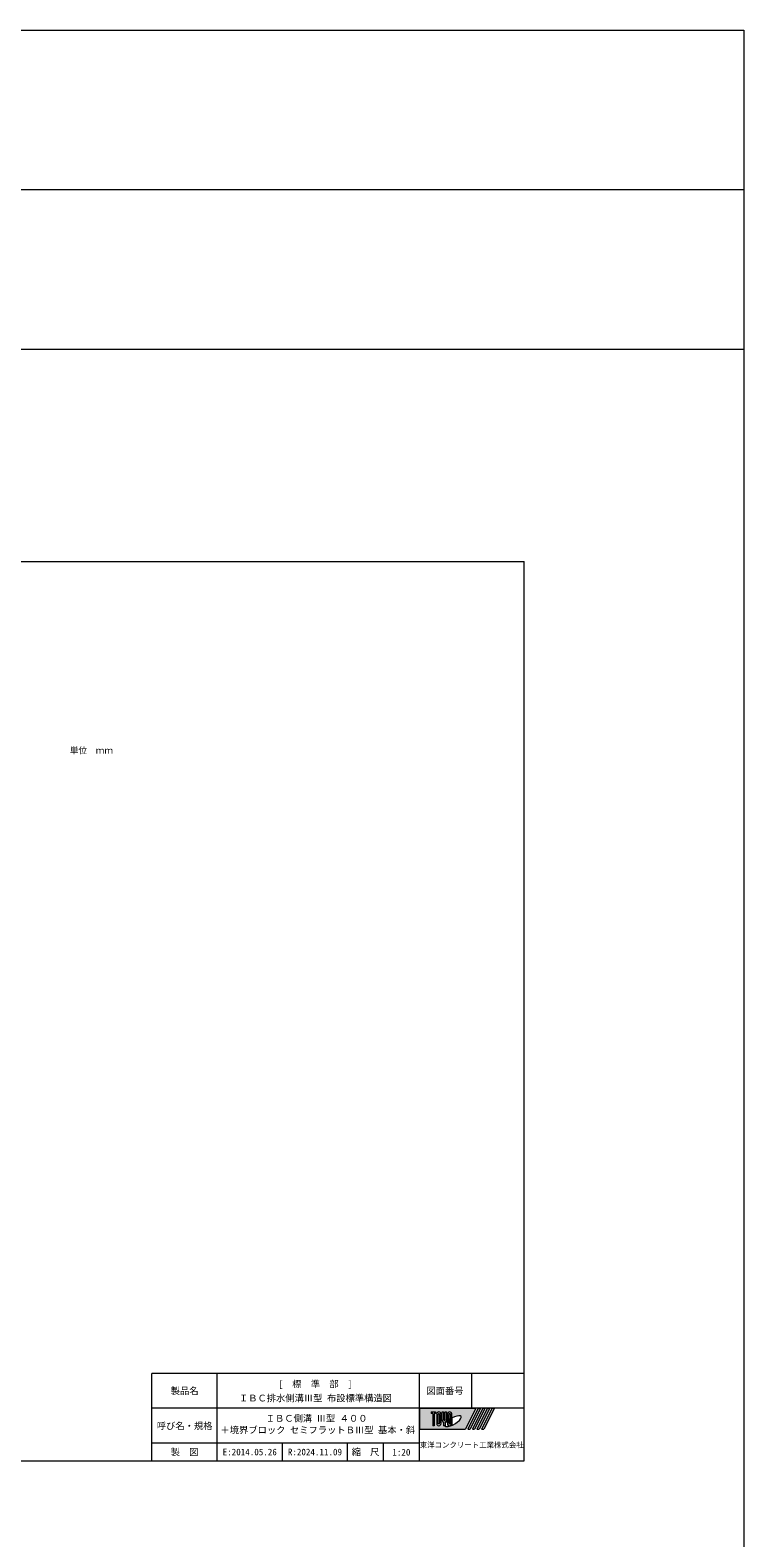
# Model space of a CAD drawing. Units: millimetres at full size; details may follow other scales. Extents: x 6872 to 78201, y -34623 to -7860.
# Drawn here: x 73821 to 78201, y -17107 to -7860 of the extents above; entities that cross this region are included whole.
import ezdxf
from ezdxf.enums import TextEntityAlignment as Align

# ---------------------------------------------------------------- set-up
doc = ezdxf.new("R2010")
doc.units = ezdxf.units.MM
doc.header["$LTSCALE"] = 16
for name, color, linetype, lineweight in [('0_2', 7, 'Continuous', 20), ('図枠', 1, 'Continuous', 20), ('枠', 5, 'Continuous', 5)]:
    doc.layers.add(name, color=color, linetype=linetype, lineweight=lineweight)
doc.styles.add('ＭＳ ゴシック', font='')
doc.styles.get('ＭＳ ゴシック').set_extended_font_data('MS Gothic')

msp = doc.modelspace()

# ---------------------------------------------------------------- hatches: boundary and pattern name
at = {"layer": '枠'}
h = msp.add_hatch(color=7, dxfattribs=at)
h.paths.add_polyline_path([(76209.74, -16312.32), (76209.74, -16440.89), (76492.6, -16440.89), (76556.88, -16312.32)])
edge = h.paths.add_edge_path(flags=16)
edge.add_ellipse((76415.11, -16391.47), major_axis=(50.37, 28.2), ratio=0.3471473, start_angle=-144.311216, end_angle=72.189903, ccw=False)
edge.add_ellipse((76396.46, -16403.64), major_axis=(0, 17.14), ratio=0.8463541, start_angle=-160.703457, end_angle=-90)
edge.add_line((76410.96, -16403.64), (76410.96, -16370.96))
edge = h.paths.add_edge_path(flags=16)
edge.add_ellipse((76396.46, -16349.57), major_axis=(0, 15.82), ratio=0.8463541, start_angle=-90, end_angle=90, ccw=False)
edge.add_line((76409.85, -16349.57), (76409.85, -16403.64))
edge.add_ellipse((76396.46, -16403.64), major_axis=(0, 15.82), ratio=0.8463541, start_angle=90, end_angle=-90, ccw=False)
edge.add_line((76383.06, -16403.64), (76383.06, -16349.57))
edge = h.paths.add_edge_path(flags=16)
edge.add_line((76400.92, -16349.57), (76400.92, -16403.64))
edge.add_ellipse((76396.46, -16403.64), major_axis=(0, 5.27), ratio=0.8463543, start_angle=90, end_angle=-90, ccw=False)
edge.add_line((76391.99, -16403.64), (76391.99, -16349.57))
edge.add_ellipse((76396.46, -16349.57), major_axis=(0, 5.27), ratio=0.8463543, start_angle=-90, end_angle=90, ccw=False)
edge = h.paths.add_edge_path(flags=16)
edge.add_line((76399.8, -16377.21), (76399.8, -16403.64))
edge.add_ellipse((76396.46, -16403.64), major_axis=(0, 3.96), ratio=0.8463541, start_angle=90, end_angle=-90, ccw=False)
edge.add_line((76393.11, -16403.64), (76393.11, -16381.54))
edge.add_ellipse((76415.11, -16391.47), major_axis=(50.37, 28.2), ratio=0.3471473, start_angle=107.791742, end_angle=126.471319, ccw=False)
edge = h.paths.add_edge_path(flags=16)
edge.add_line((76376.37, -16333.75), (76376.37, -16382.21))
edge.add_ellipse((76362.97, -16382.21), major_axis=(0, 15.82), ratio=0.8463541, start_angle=-163.341167, end_angle=-90, ccw=False)
edge.add_line((76367.44, -16397.13), (76367.44, -16419.46))
edge.add_line((76367.44, -16419.46), (76358.51, -16419.46))
edge.add_line((76358.51, -16419.46), (76358.51, -16397.13))
edge.add_ellipse((76362.97, -16382.21), major_axis=(0, 15.82), ratio=0.8463541, start_angle=90, end_angle=163.341167, ccw=False)
edge.add_line((76349.58, -16382.21), (76349.58, -16333.75))
edge.add_line((76349.58, -16333.75), (76358.51, -16333.75))
edge.add_line((76358.51, -16333.75), (76358.51, -16382.21))
edge.add_ellipse((76362.97, -16382.21), major_axis=(0, 5.27), ratio=0.8463543, start_angle=90, end_angle=-90)
edge.add_line((76367.44, -16382.21), (76367.44, -16333.75))
edge.add_line((76367.44, -16333.75), (76376.37, -16333.75))
edge = h.paths.add_edge_path(flags=16)
edge.add_line((76381.95, -16389.99), (76381.95, -16403.64))
edge.add_ellipse((76396.46, -16403.64), major_axis=(0, 17.14), ratio=0.8463541, start_angle=90, end_angle=-171.54427)
edge.add_ellipse((76415.11, -16391.47), major_axis=(50.37, 28.2), ratio=0.3471473, start_angle=-178.649536, end_angle=-148.292442, ccw=False)
edge.add_line((76365.51, -16420.78), (76368.55, -16420.78))
edge.add_line((76368.55, -16420.78), (76368.55, -16404.07))
edge.add_ellipse((76415.11, -16391.47), major_axis=(50.37, 28.2), ratio=0.3471473, start_angle=148.21912, end_angle=165.908122, ccw=False)
edge = h.paths.add_edge_path(flags=16)
edge.add_ellipse((76329.49, -16349.57), major_axis=(0, 15.82), ratio=0.8463541, start_angle=-90, end_angle=90, ccw=False)
edge.add_line((76342.88, -16349.57), (76342.88, -16403.64))
edge.add_ellipse((76329.49, -16403.64), major_axis=(0, 15.82), ratio=0.8463541, start_angle=90, end_angle=-90, ccw=False)
edge.add_line((76316.1, -16403.64), (76316.1, -16349.57))
edge = h.paths.add_edge_path(flags=16)
edge.add_line((76333.96, -16349.57), (76333.96, -16403.64))
edge.add_ellipse((76329.49, -16403.64), major_axis=(0, 5.27), ratio=0.8463543, start_angle=90, end_angle=-90, ccw=False)
edge.add_line((76325.03, -16403.64), (76325.03, -16349.57))
edge.add_ellipse((76329.49, -16349.57), major_axis=(0, 5.27), ratio=0.8463543, start_angle=-90, end_angle=90, ccw=False)
h.paths.add_polyline_path([(76309.4, -16333.75), (76309.4, -16344.3), (76300.47, -16344.3), (76300.47, -16419.46), (76291.54, -16419.46), (76291.54, -16344.3), (76282.62, -16344.3), (76282.62, -16333.75)], flags=16)
for points in [[(76506.74, -16440.89), (76520.88, -16440.89), (76585.17, -16312.32), (76571.02, -16312.32)], [(76613.45, -16312.32), (76599.31, -16312.32), (76535.02, -16440.89), (76549.17, -16440.89)], [(76641.74, -16312.32), (76627.6, -16312.32), (76563.31, -16440.89), (76577.45, -16440.89)], [(76670.02, -16312.32), (76655.88, -16312.32), (76591.6, -16440.89), (76605.74, -16440.89)]]:
    msp.add_hatch(color=7, dxfattribs=at).paths.add_polyline_path(points)

# ---------------------------------------------------------------- linework, layer by layer
at = {"layer": '図枠'}
for p, q in [((56806.28, -7859.66), (78201.37, -7859.66)), ((78201.37, -7859.66), (78201.37, -26353.74)), ((56806.28, -8837.63), (78201.37, -8837.63)), ((67503.83, -9815.6), (78201.37, -9815.6))]:
    msp.add_line(p, q, dxfattribs=at)
at = {"layer": '枠', "lineweight": 20}
for p, q in [((68852.6, -11119.46), (76852.6, -11119.46)), ((76852.6, -16633.75), (76852.6, -11119.46)), ((74567.18, -16633.75), (74567.18, -16098.04)), ((76849.59, -16098.04), (74567.18, -16098.04)), ((74969.08, -16633.75), (74969.08, -16098.04)), ((76209.74, -16633.75), (76209.74, -16098.04)), ((76531.17, -16312.32), (76531.17, -16098.04)), ((76852.6, -16312.32), (74567.18, -16312.32)), ((76209.74, -16526.61), (74567.18, -16526.61)), ((75369.08, -16633.75), (75369.08, -16526.61)), ((75769.08, -16633.75), (75769.08, -16526.61)), ((75989.41, -16633.75), (75989.41, -16526.61)), ((68852.6, -16633.75), (76852.6, -16633.75))]:
    msp.add_line(p, q, dxfattribs=at)
at = {"layer": '枠'}
for p, q in [((76209.74, -16312.32), (76209.74, -16440.89)), ((76209.74, -16312.32), (76556.88, -16312.32)), ((76282.62, -16333.75), (76282.62, -16344.3)), ((76282.62, -16333.75), (76309.4, -16333.75)), ((76291.54, -16344.3), (76282.62, -16344.3)), ((76291.54, -16344.3), (76291.54, -16419.46)), ((76300.47, -16344.3), (76300.47, -16419.46)), ((76309.4, -16344.3), (76300.47, -16344.3)), ((76309.4, -16333.75), (76309.4, -16344.3)), ((76316.1, -16349.57), (76316.1, -16403.64)), ((76325.03, -16403.64), (76325.03, -16349.57)), ((76333.96, -16349.57), (76333.96, -16403.64)), ((76342.88, -16403.64), (76342.88, -16349.57)), ((76349.58, -16382.21), (76349.58, -16333.75)), ((76349.58, -16333.75), (76358.51, -16333.75)), ((76358.51, -16333.75), (76358.51, -16382.21)), ((76367.44, -16382.21), (76367.44, -16333.75)), ((76367.44, -16333.75), (76376.37, -16333.75)), ((76376.37, -16333.75), (76376.37, -16382.21)), ((76383.06, -16349.57), (76383.06, -16403.64)), ((76391.99, -16403.64), (76391.99, -16349.57)), ((76400.92, -16349.57), (76400.92, -16403.64)), ((76409.85, -16403.64), (76409.85, -16349.57)), ((76556.88, -16312.32), (76492.6, -16440.89)), ((76571.02, -16312.32), (76506.74, -16440.89)), ((76585.17, -16312.32), (76520.88, -16440.89)), ((76599.31, -16312.32), (76535.02, -16440.89)), ((76613.45, -16312.32), (76549.17, -16440.89)), ((76627.6, -16312.32), (76563.31, -16440.89)), ((76571.02, -16312.32), (76585.17, -16312.32)), ((76641.74, -16312.32), (76577.45, -16440.89)), ((76655.88, -16312.32), (76591.6, -16440.89)), ((76599.31, -16312.32), (76613.45, -16312.32)), ((76670.02, -16312.32), (76605.74, -16440.89)), ((76627.6, -16312.32), (76641.74, -16312.32)), ((76655.88, -16312.32), (76670.02, -16312.32)), ((76209.74, -16440.89), (76492.6, -16440.89)), ((76300.47, -16419.46), (76291.54, -16419.46)), ((76358.51, -16397.13), (76358.51, -16419.46)), ((76367.44, -16419.46), (76358.51, -16419.46)), ((76365.51, -16420.78), (76368.55, -16420.78)), ((76367.44, -16397.13), (76367.44, -16419.46)), ((76368.55, -16404.07), (76368.55, -16420.78)), ((76381.95, -16389.99), (76381.95, -16403.64)), ((76393.11, -16403.64), (76393.11, -16381.54)), ((76399.8, -16377.21), (76399.8, -16403.64)), ((76410.96, -16403.64), (76410.96, -16370.96)), ((76506.74, -16440.89), (76520.88, -16440.89)), ((76535.02, -16440.89), (76549.17, -16440.89)), ((76563.31, -16440.89), (76577.45, -16440.89)), ((76591.6, -16440.89), (76605.74, -16440.89))]:
    msp.add_line(p, q, dxfattribs=at)
for centre, major_axis, ratio, start_param, end_param in [((76329.49, -16349.57), (0, 15.82), 0.846354, 4.712389, 7.8539816), ((76329.49, -16349.57), (0, 5.27), 0.846354, 4.712389, 7.8539816), ((76396.46, -16349.57), (0, 15.82), 0.846354, 4.712389, 7.8539816), ((76396.46, -16349.57), (0, 5.27), 0.846354, 4.712389, 7.8539816), ((76415.11, -16391.47), (50.37, 28.2), 0.347147, 4.2621853, 7.7429163), ((76329.49, -16403.64), (0, 15.82), 0.846354, 1.5707963, 4.712389), ((76329.49, -16403.64), (0, 5.27), 0.846354, 1.5707963, 4.712389), ((76362.97, -16382.21), (0, 15.82), 0.846354, 1.5707963, 2.8017557), ((76362.97, -16382.21), (0, 5.27), 0.846354, 1.5707963, 4.712389), ((76415.11, -16391.47), (50.37, 28.2), 0.347147, 3.2093975, 4.2004451), ((76362.97, -16382.21), (0, 15.82), 0.846354, 3.4814296, 4.712389), ((76415.11, -16391.47), (50.37, 28.2), 0.347147, 2.0815197, 2.5155126), ((76396.46, -16403.64), (0, 17.14), 0.846354, 1.5707963, 3.3154679), ((76396.46, -16403.64), (0, 15.82), 0.846354, 1.5707963, 4.712389), ((76396.46, -16403.64), (0, 5.27), 0.846354, 1.5707963, 4.712389), ((76415.11, -16391.47), (50.37, 28.2), 0.347147, 1.6817405, 1.8219833), ((76396.46, -16403.64), (0, 3.96), 0.846354, 1.5707963, 4.712389), ((76396.46, -16403.64), (0, 17.14), 0.846354, 3.5338438, 4.712389)]:
    msp.add_ellipse(centre, major_axis=major_axis, ratio=ratio, start_param=start_param, end_param=end_param, dxfattribs=at)

# ---------------------------------------------------------------- texts
at = {"layer": '0_2', "style": 'ＭＳ ゴシック'}
msp.add_text('単位\u3000ｍｍ', height=37.98, dxfattribs=at).set_placement((74064.33, -12307.59), align=Align.BOTTOM_LEFT)
msp.add_text('1:20', height=40.82, dxfattribs=at).set_placement((76099.57, -16614.37), align=Align.BOTTOM_CENTER)
at = {"layer": '枠', "color": 7, "style": 'ＭＳ ゴシック'}
for s, height, p in [('製品名', 40.69, (74769.46, -16205.18)), ('[\u3000標\u3000準\u3000部\u3000]', 40.69, (75572.04, -16163.43)), ('図面番号', 40.69, (76367.44, -16205.18)), ('ＩＢＣ排水側溝Ⅲ型 布設標準構造図', 40.69, (75572.04, -16249.88)), ('呼び名・規格', 40.69, (74769.46, -16420.43)), ('東洋コンクリート工業株式会社', 32.55, (76531.17, -16537.22)), ('製\u3000図', 40.69, (74769.46, -16580.18)), ('E:2014.05.26', 40.69, (75169.08, -16580.18)), ('R:2024.11.09', 40.69, (75569.08, -16580.18)), ('縮\u3000尺', 40.69, (75879.24, -16580.18))]:
    msp.add_text(s, height=height, dxfattribs=at).set_placement(p, align=Align.MIDDLE_CENTER)
for s, p in [('ＩＢＣ側溝 Ⅲ型 ４００', (75266.79, -16353.76)), ('＋境界ブロック セミフラットＢⅢ型 基本・斜', (74989.29, -16425.19))]:
    msp.add_text(s, height=40.69, dxfattribs=at).set_placement(p, align=Align.TOP_LEFT)

doc.saveas('drawing.dxf')
